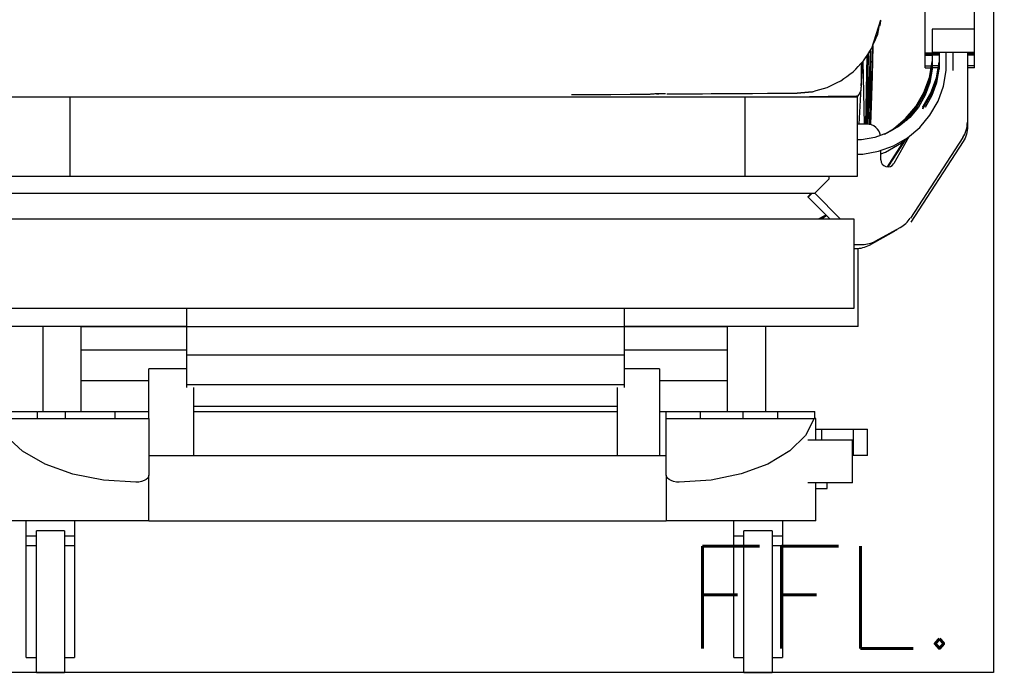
# Model space of a CAD drawing. Extents: x 3552052 to 4102982, y -707811 to -630695.
# Drawn here: x 3875574 to 3876525, y -691537 to -690900 of the extents above; entities that cross this region are included whole.
import ezdxf

# ---------------------------------------------------------------- set-up
doc = ezdxf.new("R2010")
doc.units = 0
doc.header["$LTSCALE"] = 6
doc.header["$MEASUREMENT"] = 0
for name, color, linetype, lineweight in [('ELE-SOCKET NMBERING', 7, 'CONTINUOUS', 9), ('EQP', 6, 'CONTINUOUS', 0), ('MEP_HVAC_RA_DUCT', 1, 'CONTINUOUS', 0)]:
    doc.layers.add(name, color=color, linetype=linetype, lineweight=lineweight)
doc.styles.add('Annotation', font='tahoma.ttf')

msp = doc.modelspace()

# ---------------------------------------------------------------- linework, layer by layer
at = {"layer": 'EQP'}
for p, q in [((3876458.63, -690908.87), (3876458.63, -690628.92)), ((3876506.75, -690908.87), (3876506.75, -690628.92)), ((3876406.58, -690927.45), (3876415.25, -690899.68)), ((3876415.07, -690900.55), (3876414.76, -690903.9)), ((3876414.76, -690903.9), (3876413.96, -690905.89)), ((3876458.63, -690931.63), (3876458.63, -690908.87)), ((3876465.5, -690908.87), (3876465.5, -690931.63)), ((3876506.75, -690908.87), (3876465.5, -690908.87)), ((3876506.75, -690931.63), (3876506.75, -690908.87)), ((3876402.87, -691001.8), (3876405.13, -690929.66)), ((3876405.21, -690929.54), (3876404.32, -691001.99)), ((3876407.62, -690925.69), (3876407.47, -690925.33)), ((3876407.47, -690925.33), (3876407.62, -690925.69)), ((3876407.62, -690925.69), (3876407.47, -690925.33)), ((3876407.53, -690925.19), (3876407.62, -690925.69)), ((3876458.63, -690931.93), (3876458.63, -690931.59)), ((3876465.5, -690931.59), (3876465.5, -690948.05)), ((3876465.5, -690931.59), (3876465.5, -690931.93)), ((3876506.75, -690931.63), (3876465.5, -690931.63)), ((3876472.32, -690931.59), (3876472.32, -690948.05)), ((3876479.25, -690949.26), (3876479.25, -690931.59)), ((3876486.07, -690949.26), (3876486.07, -690931.59)), ((3876499.85, -690931.59), (3876499.85, -690999.79)), ((3876506.75, -690931.93), (3876506.75, -690931.59)), ((3876396.29, -690964.22), (3876397.69, -690940.71)), ((3876397.81, -690940.57), (3876398.94, -691001.64)), ((3876401.68, -690935.36), (3876400.42, -691001.64)), ((3876400.98, -691001.64), (3876403.28, -690932.5)), ((3876402.27, -691001.72), (3876403.39, -690932.32)), ((3876458.63, -690933.19), (3876458.63, -690931.93)), ((3876458.63, -690931.93), (3876465.5, -690931.93)), ((3876458.63, -690933.38), (3876465.5, -690933.38)), ((3876458.63, -690934.39), (3876458.63, -690933.51)), ((3876458.63, -690944.69), (3876458.63, -690934.34)), ((3876458.63, -690934.39), (3876465.5, -690934.39)), ((3876462.79, -690956.06), (3876465.5, -690940.66)), ((3876465.5, -690941.14), (3876462.79, -690956.54)), ((3876465.5, -690931.93), (3876465.5, -690933.19)), ((3876472.32, -690931.93), (3876465.5, -690931.93)), ((3876472.32, -690933.38), (3876465.5, -690933.38)), ((3876465.5, -690933.51), (3876465.5, -690934.39)), ((3876465.5, -690934.34), (3876465.5, -690944.69)), ((3876472.32, -690934.39), (3876465.5, -690934.39)), ((3876472.32, -690940.81), (3876469.63, -690956.06)), ((3876506.75, -690931.93), (3876499.85, -690931.93)), ((3876506.75, -690933.38), (3876499.85, -690933.38)), ((3876506.75, -690934.39), (3876499.85, -690934.39)), ((3876500.1, -690934.34), (3876500.1, -691003.77)), ((3876506.75, -690933.19), (3876506.75, -690931.93)), ((3876506.75, -690934.39), (3876506.75, -690933.51)), ((3876506.75, -690944.69), (3876506.75, -690934.34)), ((3876396.29, -690942.23), (3876396.29, -690965.51)), ((3876458.63, -690946.84), (3876458.63, -690944.69)), ((3876458.63, -690944.69), (3876464.79, -690944.69)), ((3876458.63, -690946.84), (3876464.41, -690946.84)), ((3876465.5, -690942.54), (3876462.79, -690957.94)), ((3876465.5, -690943.02), (3876462.79, -690958.42)), ((3876465.5, -690948.05), (3876463.2, -690961.08)), ((3876465.5, -690944.69), (3876465.5, -690946.84)), ((3876471.64, -690944.69), (3876465.5, -690944.69)), ((3876471.26, -690946.84), (3876465.5, -690946.84)), ((3876469.63, -690956.54), (3876472.32, -690941.29)), ((3876469.63, -690957.94), (3876472.32, -690942.68)), ((3876469.63, -690958.42), (3876472.32, -690943.16)), ((3876470.03, -690961.08), (3876472.32, -690948.05)), ((3876476.54, -690964.66), (3876479.25, -690949.26)), ((3876506.75, -690944.69), (3876500.1, -690944.69)), ((3876506.75, -690946.84), (3876500.1, -690946.84)), ((3876506.75, -690946.84), (3876506.75, -690944.69)), ((3876379.2, -690957.26), (3876378.78, -690957.59)), ((3876457.44, -690970.75), (3876462.79, -690956.06)), ((3876462.79, -690956.54), (3876457.44, -690971.23)), ((3876462.79, -690957.94), (3876457.44, -690972.63)), ((3876462.79, -690958.42), (3876457.44, -690973.11)), ((3876462.79, -690956.54), (3876462.79, -690956.06)), ((3876462.79, -690958.42), (3876462.79, -690957.94)), ((3876469.63, -690956.06), (3876464.29, -690970.75)), ((3876464.29, -690971.23), (3876469.63, -690956.54)), ((3876464.29, -690972.63), (3876469.63, -690957.94)), ((3876464.29, -690973.11), (3876469.63, -690958.42)), ((3876469.63, -690956.54), (3876469.63, -690956.06)), ((3876394.07, -691001.64), (3876396.15, -690966.57)), ((3876463.2, -690961.08), (3876458.68, -690973.52)), ((3876465.5, -690973.52), (3876470.03, -690961.08)), ((3876471.19, -690979.35), (3876476.54, -690964.66)), ((3875506.92, -690975.01), (3875623.66, -690975.01)), ((3875623.66, -690975.01), (3875623.66, -690975.13)), ((3875623.66, -690975.13), (3876282.97, -690975.13)), ((3875623.66, -691052.83), (3875623.66, -690975.13)), ((3876189.62, -690972.33), (3876190.15, -690972.31)), ((3876196.15, -690972.09), (3876197.17, -690972.05)), ((3876197.17, -690972.05), (3876198.46, -690972.07)), ((3876206.23, -690972.2), (3876206.72, -690972.21)), ((3876282.97, -690975.13), (3876282.97, -690975.01)), ((3876282.97, -690975.01), (3876392.32, -690975.01)), ((3876282.97, -691052.83), (3876282.97, -690975.13)), ((3876392.32, -690975.01), (3876392.32, -690974.08)), ((3876392.32, -690975.01), (3876392.32, -691052.71)), ((3876449.62, -690984.3), (3876457.44, -690970.75)), ((3876457.44, -690971.23), (3876449.62, -690984.78)), ((3876457.44, -690972.63), (3876449.62, -690986.18)), ((3876457.44, -690973.11), (3876449.62, -690986.66)), ((3876458.68, -690973.52), (3876452.06, -690984.98)), ((3876464.29, -690970.75), (3876456.47, -690984.3)), ((3876456.47, -690984.78), (3876464.29, -690971.23)), ((3876456.47, -690986.18), (3876464.29, -690972.63)), ((3876456.47, -690986.66), (3876464.29, -690973.11)), ((3876457.44, -690971.23), (3876457.44, -690970.75)), ((3876457.44, -690973.11), (3876457.44, -690972.63)), ((3876458.88, -690984.98), (3876465.5, -690973.52)), ((3876464.29, -690971.23), (3876464.29, -690970.75)), ((3876464.29, -690973.11), (3876464.29, -690972.63)), ((3876439.57, -690996.28), (3876449.62, -690984.3)), ((3876449.62, -690984.78), (3876439.57, -690996.76)), ((3876449.62, -690986.18), (3876439.57, -690998.16)), ((3876449.62, -690986.66), (3876440.05, -690998.06)), ((3876452.06, -690984.98), (3876443.56, -690995.12)), ((3876449.62, -690984.78), (3876449.62, -690984.3)), ((3876449.62, -690986.66), (3876449.62, -690986.18)), ((3876456.47, -690984.78), (3876456.47, -690984.3)), ((3876456.47, -690986.66), (3876456.47, -690986.18)), ((3876463.37, -690992.9), (3876471.19, -690979.35)), ((3876427.59, -691006.33), (3876439.57, -690996.28)), ((3876439.57, -690996.76), (3876427.59, -691006.81)), ((3876439.57, -690998.16), (3876432.24, -691004.3)), ((3876443.56, -690995.12), (3876433.42, -691003.62)), ((3876439.57, -690996.76), (3876439.57, -690996.28)), ((3876439.57, -690998.46), (3876439.57, -690998.16)), ((3876453.32, -691004.88), (3876463.37, -690992.9)), ((3876401.65, -691001.64), (3876392.32, -691001.64)), ((3876418.86, -691011.37), (3876427.59, -691006.33)), ((3876427.59, -691006.81), (3876421.11, -691010.55)), ((3876433.42, -691003.62), (3876421.96, -691010.24)), ((3876427.59, -691006.81), (3876427.59, -691006.33)), ((3876441.34, -691014.93), (3876453.32, -691004.88)), ((3876396.49, -691017.06), (3876392.32, -691017.06)), ((3876409.52, -691014.76), (3876396.49, -691017.06)), ((3876421.96, -691010.24), (3876409.52, -691014.76)), ((3876439.75, -691016.43), (3876422.27, -691043.33)), ((3876427.79, -691022.75), (3876441.34, -691014.93)), ((3876442.57, -691013.89), (3876428.04, -691040.23)), ((3876435.5, -691019.99), (3876442.39, -691014.21)), ((3876495.41, -691014.76), (3876444.37, -691093.37)), ((3876413.1, -691028.1), (3876427.79, -691022.75)), ((3876419.87, -691029.01), (3876435.5, -691019.99)), ((3876421.75, -691043.31), (3876438.55, -691017.44)), ((3876495.66, -691018.75), (3876444.61, -691097.35)), ((3876392.32, -691030.81), (3876397.7, -691030.81)), ((3876397.7, -691030.81), (3876413.1, -691028.1)), ((3876415.4, -691036.48), (3876415.4, -691027.26)), ((3876415.4, -691030.64), (3876419.87, -691029.01)), ((3875623.66, -691052.71), (3875506.92, -691052.71)), ((3876282.97, -691052.83), (3875623.66, -691052.83)), ((3876392.32, -691052.71), (3876282.97, -691052.71)), ((3876364.72, -691052.71), (3876364.72, -691055.44)), ((3876350.97, -691069.19), (3876364.72, -691055.44)), ((3875548.78, -691069.19), (3876350.97, -691069.19)), ((3876344.36, -691072.15), (3876347.31, -691069.19)), ((3876348.16, -691069.19), (3876344.36, -691072.99)), ((3876344.36, -691072.99), (3876344.36, -691072.15)), ((3876344.36, -691072.99), (3876365.43, -691094.07)), ((3876350.87, -691069.19), (3876375.74, -691094.07)), ((3876362.36, -691091), (3876357.85, -691094.07)), ((3875503.46, -691094.07), (3876388.88, -691094.07)), ((3876388.88, -691094.07), (3876388.88, -691181.62)), ((3876410.5, -691115.66), (3876434.34, -691102.45)), ((3876404.17, -691119.64), (3876428.01, -691106.43)), ((3876390.47, -691119.11), (3876397.17, -691119.11)), ((3876388.88, -691123.09), (3876390.84, -691123.09)), ((3876393.31, -691199.26), (3876393.31, -691122.77)), ((3876388.88, -691181.62), (3875503.46, -691181.62)), ((3875737.39, -691199.26), (3875737.39, -691181.62)), ((3876164.78, -691181.62), (3876164.78, -691199.26)), ((3875737.39, -691199.26), (3875493.34, -691199.26)), ((3875597.1, -691282.21), (3875597.1, -691199.26)), ((3875634.38, -691222.05), (3875634.38, -691199.26)), ((3875634.38, -691199.26), (3875737.39, -691199.26)), ((3875737.39, -691226.76), (3875737.39, -691199.26)), ((3875737.39, -691199.26), (3876164.78, -691199.26)), ((3876164.78, -691199.26), (3876164.78, -691226.76)), ((3876164.78, -691199.26), (3876265.37, -691199.26)), ((3876393.31, -691199.26), (3876164.78, -691199.26)), ((3876265.37, -691199.26), (3876265.37, -691222.05)), ((3876302.65, -691199.26), (3876302.65, -691282.21)), ((3875634.38, -691251.94), (3875634.38, -691222.05)), ((3875634.38, -691222.05), (3875737.39, -691222.05)), ((3876164.78, -691222.05), (3876265.37, -691222.05)), ((3876265.37, -691222.05), (3876265.37, -691251.94)), ((3875737.39, -691255.71), (3875737.39, -691226.76)), ((3875737.39, -691226.76), (3876164.78, -691226.76)), ((3876164.78, -691226.76), (3876164.78, -691255.71)), ((3875737.39, -691240.59), (3875700.53, -691240.59)), ((3875737.39, -691240.59), (3875700.53, -691240.59)), ((3875700.53, -691240.79), (3875700.53, -691240.59)), ((3875700.53, -691240.9), (3875700.53, -691240.89)), ((3875700.53, -691288.82), (3875700.53, -691240.9)), ((3876199.22, -691240.59), (3876164.78, -691240.59)), ((3876199.22, -691240.59), (3876164.78, -691240.59)), ((3876199.22, -691240.59), (3876199.22, -691240.79)), ((3876199.22, -691240.89), (3876199.22, -691240.9)), ((3876199.22, -691240.9), (3876199.22, -691301.36)), ((3875634.38, -691282.21), (3875634.38, -691251.94)), ((3875634.38, -691251.94), (3875700.53, -691251.94)), ((3876199.22, -691251.94), (3876265.37, -691251.94)), ((3876265.37, -691251.94), (3876265.37, -691282.21)), ((3875737.39, -691258.8), (3875737.39, -691255.71)), ((3875737.39, -691255.71), (3876164.78, -691255.71)), ((3875743.94, -691258.8), (3875743.94, -691301.36)), ((3876158.23, -691301.36), (3876158.23, -691258.8)), ((3876164.78, -691255.71), (3876164.78, -691258.8)), ((3875555.28, -691282.21), (3875591.11, -691282.21)), ((3875591.53, -691282.21), (3875619.03, -691282.21)), ((3875591.53, -691288.82), (3875591.53, -691282.21)), ((3875619.03, -691282.21), (3875667.16, -691282.21)), ((3875619.03, -691288.82), (3875619.03, -691282.21)), ((3875667.16, -691282.21), (3875700.53, -691282.21)), ((3875667.16, -691282.21), (3875667.16, -691288.82)), ((3876158.23, -691277.14), (3875743.94, -691277.14)), ((3875743.94, -691282.21), (3876158.23, -691282.21)), ((3876199.22, -691282.21), (3876205.78, -691282.21)), ((3876205.78, -691282.21), (3876239.15, -691282.21)), ((3876205.78, -691288.82), (3876205.78, -691282.21)), ((3876239.15, -691282.21), (3876280.72, -691282.21)), ((3876239.15, -691288.82), (3876239.15, -691282.21)), ((3876280.72, -691282.21), (3876314.77, -691282.21)), ((3876280.72, -691282.21), (3876280.72, -691288.82)), ((3876314.77, -691288.82), (3876314.77, -691282.21)), ((3876315.19, -691282.21), (3876351.03, -691282.21)), ((3876351.03, -691288.82), (3876351.03, -691282.21)), ((3875550.61, -691288.82), (3875700.53, -691288.82)), ((3875700.53, -691288.82), (3875700.53, -691344.14)), ((3876205.78, -691344.14), (3876205.78, -691288.82)), ((3876205.78, -691288.82), (3876350.22, -691288.82)), ((3876351.87, -691288.82), (3876350.22, -691288.82)), ((3876351.87, -691309.71), (3876351.87, -691288.82)), ((3875743.94, -691301.36), (3875743.94, -691325.08)), ((3876158.23, -691325.08), (3876158.23, -691301.36)), ((3876199.22, -691301.36), (3876199.22, -691325.08)), ((3876351.27, -691299.52), (3876357.59, -691299.52)), ((3876357.59, -691299.52), (3876388.39, -691299.52)), ((3876357.59, -691309.71), (3876357.59, -691299.52)), ((3876388.39, -691299.52), (3876402.21, -691299.52)), ((3876388.39, -691299.52), (3876388.39, -691325.13)), ((3876402.21, -691325.13), (3876402.21, -691299.52)), ((3876344.18, -691309.71), (3876373.24, -691309.71)), ((3876373.24, -691309.71), (3876387.83, -691309.71)), ((3876387.83, -691351.65), (3876387.83, -691309.71)), ((3875700.53, -691325.13), (3876205.78, -691325.13)), ((3876388.39, -691325.13), (3876387.83, -691325.13)), ((3876402.21, -691325.13), (3876388.39, -691325.13)), ((3875700.53, -691388.92), (3875700.53, -691344.14)), ((3876205.78, -691344.14), (3876205.78, -691388.92)), ((3876373.24, -691351.65), (3876344.12, -691351.65)), ((3876351.87, -691388.92), (3876351.87, -691351.65)), ((3876351.87, -691357.39), (3876362.8, -691357.39)), ((3876362.8, -691357.39), (3876362.8, -691351.65)), ((3876387.83, -691351.65), (3876373.24, -691351.65)), ((3875687.86, -691388.92), (3875547.97, -691388.92)), ((3875580.56, -691403.63), (3875580.56, -691388.92)), ((3875627.83, -691388.92), (3875627.83, -691403.63)), ((3875700.53, -691388.92), (3875687.86, -691388.92)), ((3875700.53, -691388.92), (3876205.78, -691388.92)), ((3876218.45, -691388.92), (3876205.78, -691388.92)), ((3876351.87, -691388.92), (3876218.45, -691388.92)), ((3876271.93, -691403.63), (3876271.93, -691388.92)), ((3876319.19, -691388.92), (3876319.19, -691403.63)), ((3875580.56, -691413.36), (3875580.56, -691403.63)), ((3875580.56, -691403.63), (3875590.55, -691403.63)), ((3875618.05, -691398.58), (3875590.55, -691398.58)), ((3875590.55, -691467.75), (3875590.55, -691398.58)), ((3875618.05, -691398.58), (3875618.05, -691467.75)), ((3875618.05, -691403.63), (3875627.83, -691403.63)), ((3875627.83, -691403.63), (3875627.83, -691413.36)), ((3876271.93, -691413.36), (3876271.93, -691403.63)), ((3876271.93, -691403.63), (3876281.7, -691403.63)), ((3876309.2, -691398.58), (3876281.7, -691398.58)), ((3876281.7, -691467.75), (3876281.7, -691398.58)), ((3876309.2, -691398.58), (3876309.2, -691467.75)), ((3876309.2, -691403.63), (3876319.19, -691403.63)), ((3876319.19, -691403.63), (3876319.19, -691413.36)), ((3875590.55, -691413.36), (3875580.56, -691413.36)), ((3875580.56, -691522.14), (3875580.56, -691413.36)), ((3875590.55, -691413.36), (3875580.56, -691413.36)), ((3875627.83, -691413.36), (3875618.05, -691413.36)), ((3875627.83, -691413.36), (3875618.05, -691413.36)), ((3875627.83, -691413.36), (3875627.83, -691522.14)), ((3876281.7, -691413.36), (3876271.93, -691413.36)), ((3876271.93, -691522.14), (3876271.93, -691413.36)), ((3876281.7, -691413.36), (3876271.93, -691413.36)), ((3876319.19, -691413.36), (3876309.2, -691413.36)), ((3876319.19, -691413.36), (3876309.2, -691413.36)), ((3876319.19, -691413.36), (3876319.19, -691522.14)), ((3875590.55, -691536.92), (3875590.55, -691467.75)), ((3875618.05, -691467.75), (3875618.05, -691536.92)), ((3876281.7, -691536.92), (3876281.7, -691467.75)), ((3876309.2, -691467.75), (3876309.2, -691536.92)), ((3875580.56, -691522.14), (3875590.55, -691522.14)), ((3875618.05, -691522.14), (3875627.83, -691522.14)), ((3876271.93, -691522.14), (3876281.7, -691522.14)), ((3876309.2, -691522.14), (3876319.19, -691522.14)), ((3875590.55, -691536.92), (3875618.05, -691536.92)), ((3876281.7, -691536.92), (3876309.2, -691536.92))]:
    msp.add_line(p, q, dxfattribs=at)
at = {"layer": 'EQP', "flags": 128}
for points in [[(3876412.3, -690913.85), (3876413.04, -690910.3), (3876413.78, -690906.76), (3876414.51, -690903.22), (3876415.25, -690899.68)], [(3876406.58, -690927.45), (3876408.01, -690924.05), (3876409.44, -690920.65), (3876410.87, -690917.25), (3876412.3, -690913.85)], [(3876398.43, -690939.9), (3876400.47, -690936.79), (3876402.5, -690933.68), (3876404.54, -690930.56), (3876406.58, -690927.45)], [(3876405.13, -691002.09), (3876405.73, -690983.61), (3876406.67, -690954.65), (3876407.62, -690925.69)], [(3876407.62, -690925.69), (3876406.74, -690954.65), (3876405.86, -690983.61), (3876405.29, -691002.14)], [(3876405.29, -691002.14), (3876405.86, -690983.61), (3876406.74, -690954.65), (3876407.61, -690925.86)], [(3876407.61, -690925.86), (3876406.74, -690954.65), (3876405.86, -690983.61), (3876405.29, -691002.14)], [(3876407.35, -690925.7), (3876407.42, -690925.7), (3876407.48, -690925.7), (3876407.55, -690925.7), (3876407.62, -690925.69)], [(3876388.23, -690950.65), (3876390.78, -690947.96), (3876393.33, -690945.27), (3876395.88, -690942.59), (3876398.43, -690939.9)], [(3876376.19, -690959.45), (3876379.2, -690957.25), (3876382.21, -690955.05), (3876385.22, -690952.85), (3876388.23, -690950.65)], [(3876362.82, -690965.94), (3876366.16, -690964.32), (3876369.5, -690962.69), (3876372.84, -690961.07), (3876376.19, -690959.45)], [(3876348.45, -690969.96), (3876352.05, -690968.96), (3876355.64, -690967.95), (3876359.23, -690966.95), (3876362.82, -690965.94)], [(3876113.34, -690972.81), (3876132.41, -690972.69), (3876151.48, -690972.57), (3876170.55, -690972.45), (3876189.62, -690972.33)], [(3876194.61, -690972.2), (3876193.56, -690972.25), (3876192.5, -690972.31), (3876191.44, -690972.36), (3876190.39, -690972.42)], [(3876202.27, -690972.14), (3876200.35, -690972.16), (3876198.44, -690972.17), (3876196.53, -690972.18), (3876194.61, -690972.2)], [(3876205.05, -690972.15), (3876204.59, -690972.15), (3876203.43, -690972.15), (3876202.27, -690972.14)], [(3876206.72, -690972.21), (3876215.32, -690972.15), (3876223.92, -690972.08), (3876232.52, -690972.02), (3876241.12, -690971.95)], [(3876241.12, -690971.95), (3876249.72, -690971.88), (3876258.31, -690971.81), (3876266.91, -690971.74), (3876275.51, -690971.67)], [(3876275.51, -690971.67), (3876290.04, -690971.59), (3876304.57, -690971.51), (3876319.1, -690971.44), (3876333.64, -690971.36)], [(3876348.45, -690969.96), (3876344.75, -690970.31), (3876341.05, -690970.66), (3876337.34, -690971.01), (3876333.64, -690971.36)], [(3876333.64, -690971.36), (3876337.34, -690971.01), (3876341.05, -690970.66), (3876344.75, -690970.31), (3876348.45, -690969.96)], [(3876354.51, -691094.07), (3876360.56, -691090.87), (3876361.51, -691090.37)], [(3876362.27, -691090.91), (3876357.99, -691093.73), (3876357.49, -691094.07)], [(3875687.86, -691351.16), (3875656.1, -691349.14), (3875626.01, -691343.18), (3875599.13, -691333.59), (3875576.89, -691320.87), (3875560.43, -691305.68), (3875550.61, -691288.82)], [(3876350.22, -691288.82), (3876341.69, -691305.54), (3876326.36, -691320.7), (3876305.07, -691333.46), (3876279, -691343.11), (3876249.58, -691349.12), (3876218.45, -691351.16)], [(3875700.53, -691344.14), (3875700.21, -691345.7), (3875699.27, -691347.19), (3875697.76, -691348.52), (3875695.76, -691349.63), (3875693.36, -691350.47), (3875690.68, -691350.99), (3875687.86, -691351.16)], [(3876218.45, -691351.16), (3876215.63, -691350.99), (3876212.95, -691350.47), (3876210.55, -691349.63), (3876208.54, -691348.52), (3876207.03, -691347.19), (3876206.09, -691345.7), (3876205.78, -691344.14)]]:
    msp.add_lwpolyline(points, dxfattribs=at)
at = {"layer": 'EQP'}
for centre, radius, start, end in [((3876382.54, -690965.51), 13.75, 315.36102, 0), ((3876401.65, -691015.39), 13.75, 11.09991, 90), ((3876472.35, -690999.79), 27.5, 327, 0), ((3876422.27, -691036.48), 6.88, 180, 327), ((3876421.01, -691078.39), 27.5, 299, 327), ((3876390.47, -691108.79), 10.31, 261.06455, 270), ((3876397.17, -691091.61), 27.5, 270, 299)]:
    msp.add_arc(centre, radius, start, end, dxfattribs=at)
for centre, major_axis, ratio, start_param, end_param in [((3876337.32, -690974.08), (55, 0), 0.008727, 4.86236, 5.809577), ((3876337.32, -690974.08), (-55, 0), 0.008727, 2.671622, 3.141593), ((3876414.67, -691082.37), (27.5, 0), 0.999962, 5.218534, 5.341275), ((3876390.84, -691095.59), (-27.5, 0), 0.999962, 1.570796, 2.076942)]:
    msp.add_ellipse(centre, major_axis=major_axis, ratio=ratio, start_param=start_param, end_param=end_param, dxfattribs=at)
at = {"layer": 'EQP', "extrusion": (0, 0, -1)}
msp.add_ellipse((3876472.6, -691003.77), major_axis=(-27.5, 0), ratio=0.999962, start_param=3.141593, end_param=3.717551, dxfattribs=at)
at = {"layer": 'MEP_HVAC_RA_DUCT', "color": 8, "linetype": 'ByBlock'}
msp.add_line((3876525.41, -688036.92), (3876525.41, -691536.92), dxfattribs=at)
msp.add_lwpolyline([(3876525.41, -691536.92), (3873162.16, -691536.92)], dxfattribs=at)

# ---------------------------------------------------------------- texts
at = {"layer": 'ELE-SOCKET NMBERING', "color": 0, "insert": (3876223.98, -691413.47), "char_height": 100.0037, "width": 2358.6019, "attachment_point": 1, "style": 'Annotation'}
msp.add_mtext('{\\Fromans|c0;FFL.}', dxfattribs=at)

doc.saveas('drawing.dxf')
